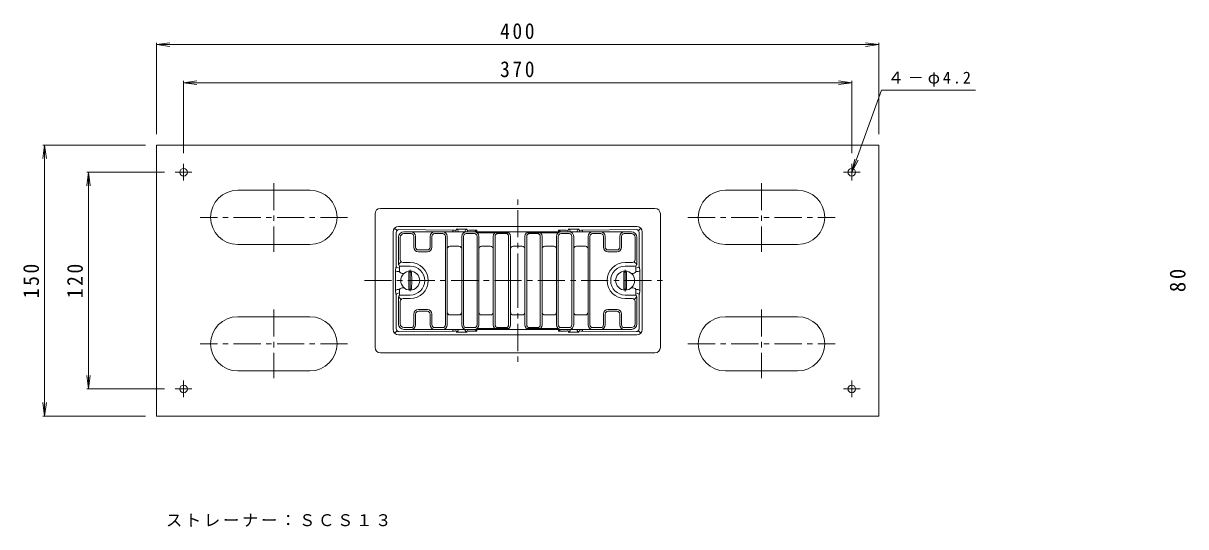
# Model space of a CAD drawing. Units: millimetres, scale not verified. Extents: x -525 to 505, y -414 to 309.
# Drawn here: x -525 to 119, y 30 to 309 of the extents above; entities that cross this region are included whole.
import ezdxf

# ---------------------------------------------------------------- set-up
doc = ezdxf.new("R2010")
doc.units = ezdxf.units.MM
doc.header["$LTSCALE"] = 3
doc.linetypes.add('CHAIN1', pattern=[8, 5, -1, 1, -1])
for name, color, linetype, lineweight in [('0-0_通り芯', 3, 'Continuous', 9), ('0-2_仕上', 6, 'Continuous', 9), ('0-4_その他', 7, 'Continuous', 9), ('0-5_寸法', 7, 'Continuous', 9), ('0-B', 2, 'Continuous', 9)]:
    doc.layers.add(name, color=color, linetype=linetype, lineweight=lineweight)
doc.styles.add('ＭＳ ゴシック', font='')
doc.styles.get('ＭＳ ゴシック').set_extended_font_data('MS Gothic')

msp = doc.modelspace()

# ---------------------------------------------------------------- linework, layer by layer
at = {"layer": '0-0_通り芯'}
for p, q in [((-326.85, 206.262), (-250.85, 206.262)), ((-174.85, 206.262), (-250.85, 206.262)), ((-329.85, 203.262), (-329.85, 166.262)), ((-171.85, 203.262), (-171.85, 166.262)), ((-319.85, 193.262), (-319.85, 166.262)), ((-318.797, 195.193), (-317.842, 194.223)), ((-316.85, 196.262), (-250.85, 196.262)), ((-316.574, 194.486), (-286.828, 194.282)), ((-285.85, 194.282), (-286.828, 194.282)), ((-286.828, 193.262), (-286.828, 194.282)), ((-284.455, 194.493), (-285.031, 194.185)), ((-284.85, 194.817), (-278.85, 194.817)), ((-284.85, 193.262), (-284.85, 193.282)), ((-283.85, 193.262), (-283.85, 193.817)), ((-279.85, 193.262), (-279.85, 193.817)), ((-279.283, 194.514), (-278.679, 194.19)), ((-278.85, 193.262), (-278.85, 193.282)), ((-273.418, 194.282), (-277.85, 194.282)), ((-273.418, 194.282), (-273.441, 193.262)), ((-184.85, 196.262), (-250.85, 196.262)), ((-228.282, 194.282), (-223.85, 194.282)), ((-228.282, 194.282), (-228.26, 193.262)), ((-222.417, 194.514), (-223.021, 194.19)), ((-216.85, 194.817), (-222.85, 194.817)), ((-222.85, 193.262), (-222.85, 193.282)), ((-221.85, 193.262), (-221.85, 193.817)), ((-217.85, 193.262), (-217.85, 193.817)), ((-217.245, 194.493), (-216.669, 194.185)), ((-216.85, 193.262), (-216.85, 193.282)), ((-215.85, 194.282), (-214.872, 194.282)), ((-185.127, 194.486), (-214.872, 194.282)), ((-214.872, 193.262), (-214.872, 194.282)), ((-182.903, 195.193), (-183.858, 194.223)), ((-181.85, 193.262), (-181.85, 166.262)), ((-318.084, 192.986), (-318.084, 174.262)), ((-255.775, 192.762), (-273.451, 192.762)), ((-245.925, 192.762), (-228.249, 192.762)), ((-183.616, 192.986), (-183.616, 174.262)), ((-318.561, 172.262), (-318.084, 174.262)), ((-183.14, 172.262), (-183.616, 174.262)), ((-318.561, 166.262), (-318.561, 172.262)), ((-317.561, 171.262), (-316.325, 171.262)), ((-317.084, 173.262), (-316.85, 173.262)), ((-184.14, 171.262), (-185.375, 171.262)), ((-184.616, 173.262), (-184.85, 173.262)), ((-183.14, 166.262), (-183.14, 172.262)), ((-329.85, 129.262), (-329.85, 166.262)), ((-319.85, 139.262), (-319.85, 166.262)), ((-318.561, 166.262), (-318.561, 160.262)), ((-317.561, 161.262), (-316.325, 161.262)), ((-184.14, 161.262), (-185.375, 161.262)), ((-183.14, 166.262), (-183.14, 160.262)), ((-181.85, 139.262), (-181.85, 166.262)), ((-171.85, 129.262), (-171.85, 166.262)), ((-318.561, 160.262), (-318.084, 158.262)), ((-318.084, 139.539), (-318.084, 158.262)), ((-317.084, 159.262), (-316.85, 159.262)), ((-184.616, 159.262), (-184.85, 159.262)), ((-183.14, 160.262), (-183.616, 158.262)), ((-183.616, 139.539), (-183.616, 158.262)), ((-318.797, 137.332), (-317.842, 138.302)), ((-316.85, 136.262), (-250.85, 136.262)), ((-316.574, 138.039), (-286.828, 138.243)), ((-286.828, 139.262), (-286.828, 138.243)), ((-285.85, 138.243), (-286.828, 138.243)), ((-284.455, 138.032), (-285.031, 138.339)), ((-284.85, 139.262), (-284.85, 139.243)), ((-284.85, 137.708), (-278.85, 137.708)), ((-283.85, 139.262), (-283.85, 138.708)), ((-279.85, 139.262), (-279.85, 138.708)), ((-279.283, 138.011), (-278.679, 138.334)), ((-278.85, 139.262), (-278.85, 139.243)), ((-273.418, 138.243), (-277.85, 138.243)), ((-255.775, 139.762), (-273.451, 139.762)), ((-273.418, 138.243), (-273.441, 139.262)), ((-184.85, 136.262), (-250.85, 136.262)), ((-245.925, 139.762), (-228.249, 139.762)), ((-228.282, 138.243), (-228.26, 139.262)), ((-228.282, 138.243), (-223.85, 138.243)), ((-222.417, 138.011), (-223.021, 138.334)), ((-222.85, 139.262), (-222.85, 139.243)), ((-216.85, 137.708), (-222.85, 137.708)), ((-221.85, 139.262), (-221.85, 138.708)), ((-217.85, 139.262), (-217.85, 138.708)), ((-217.245, 138.032), (-216.669, 138.339)), ((-216.85, 139.262), (-216.85, 139.243)), ((-215.85, 138.243), (-214.872, 138.243)), ((-214.872, 139.262), (-214.872, 138.243)), ((-185.127, 138.039), (-214.872, 138.243)), ((-182.903, 137.332), (-183.858, 138.302)), ((-326.85, 126.262), (-250.85, 126.262)), ((-174.85, 126.262), (-250.85, 126.262))]:
    msp.add_line(p, q, dxfattribs=at)
at = {"layer": '0-0_通り芯', "linetype": 'CHAIN1'}
for p, q in [((-250.85, 166.262), (-250.85, 211.566)), ((-310.35, 172.284), (-310.35, 166.262)), ((-191.35, 172.226), (-191.35, 166.262)), ((-335.693, 166.262), (-167.729, 166.262)), ((-310.35, 160.407), (-310.35, 166.262)), ((-250.85, 166.262), (-250.85, 120.191)), ((-191.35, 160.284), (-191.35, 166.262))]:
    msp.add_line(p, q, dxfattribs=at)
at = {"layer": '0-0_通り芯'}
for centre, radius, start, end in [((-326.85, 203.262), 3, 90, 180), ((-174.85, 203.262), 3, 0, 90), ((-316.85, 193.262), 3, 90, 180), ((-316.584, 192.986), 1.5, 89.60683, 180), ((-285.85, 193.282), 1, 0, 90), ((-284.85, 193.817), 1, 0, 90), ((-278.85, 193.817), 1, 90, 180), ((-277.85, 193.282), 1, 90, 180), ((-250.85, 166.262), 35.978, 128.84946, 131.37024), ((-250.85, 166.262), 35.978, 48.62976, 51.15054), ((-223.85, 193.282), 1, 0, 90), ((-222.85, 193.817), 1, 0, 90), ((-216.85, 193.817), 1, 90, 180), ((-215.85, 193.282), 1, 90, 180), ((-185.116, 192.986), 1.5, 0, 90.39317), ((-184.85, 193.262), 3, 0, 90), ((-317.084, 174.262), 1, 180, 270), ((-184.616, 174.262), 1, 270, 0), ((-317.561, 172.262), 1, 180, 270), ((-184.14, 172.262), 1, 270, 0), ((-317.561, 160.262), 1, 90, 180), ((-184.14, 160.262), 1, 0, 90), ((-317.084, 158.262), 1, 90, 180), ((-184.616, 158.262), 1, 0, 90), ((-316.85, 139.262), 3, 180, 270), ((-316.584, 139.539), 1.5, 180, 270.39317), ((-285.85, 139.243), 1, 270, 0), ((-284.85, 138.708), 1, 270, 0), ((-278.85, 138.708), 1, 180, 270), ((-277.85, 139.243), 1, 178.87108, 270), ((-250.85, 166.262), 35.978, 228.62976, 231.15054), ((-250.85, 166.262), 35.978, 308.84946, 311.37024), ((-223.85, 139.243), 1, 270, 0), ((-222.85, 138.708), 1, 270, 0), ((-216.85, 138.708), 1, 180, 270), ((-215.85, 139.243), 1, 180, 270), ((-185.116, 139.539), 1.5, 269.60683, 0), ((-184.85, 139.262), 3, 270, 0), ((-326.85, 129.262), 3, 180, 270), ((-174.85, 129.262), 3, 270, 0)]:
    msp.add_arc(centre, radius, start, end, dxfattribs=at)
at = {"layer": '0-2_仕上'}
for p, q in [((-250.85, 193.262), (-313.85, 193.262)), ((-250.85, 193.262), (-187.85, 193.262)), ((-316.85, 175.616), (-316.85, 190.262)), ((-315.85, 177.762), (-315.85, 190.262)), ((-309.85, 192.262), (-313.85, 192.262)), ((-308.35, 190.762), (-308.35, 184.762)), ((-307.35, 184.762), (-307.35, 190.762)), ((-299.35, 184.762), (-299.35, 190.762)), ((-298.35, 190.762), (-298.35, 184.762)), ((-292.35, 192.262), (-296.85, 192.262)), ((-290.85, 190.762), (-290.85, 166.262)), ((-289.85, 166.262), (-289.85, 190.762)), ((-281.85, 190.762), (-281.85, 166.262)), ((-280.85, 190.762), (-280.85, 166.262)), ((-274.85, 192.262), (-279.35, 192.262)), ((-273.35, 190.762), (-273.35, 166.262)), ((-272.35, 190.762), (-272.35, 166.262)), ((-264.35, 190.762), (-264.35, 166.262)), ((-263.35, 190.762), (-263.35, 166.262)), ((-257.35, 192.262), (-261.85, 192.262)), ((-255.85, 190.762), (-255.85, 166.262)), ((-254.85, 190.762), (-254.85, 166.262)), ((-246.85, 190.762), (-246.85, 166.262)), ((-245.85, 190.762), (-245.85, 166.262)), ((-244.35, 192.262), (-239.85, 192.262)), ((-238.35, 190.762), (-238.35, 166.262)), ((-237.35, 190.762), (-237.35, 166.262)), ((-229.35, 190.762), (-229.35, 166.262)), ((-228.35, 190.762), (-228.35, 166.262)), ((-226.85, 192.262), (-222.35, 192.262)), ((-220.85, 190.762), (-220.85, 166.262)), ((-219.85, 190.762), (-219.85, 166.262)), ((-211.85, 166.262), (-211.85, 190.762)), ((-210.85, 190.762), (-210.85, 166.262)), ((-209.35, 192.262), (-204.85, 192.262)), ((-203.35, 190.762), (-203.35, 184.762)), ((-202.35, 184.762), (-202.35, 190.762)), ((-194.35, 184.762), (-194.35, 190.762)), ((-193.35, 190.762), (-193.35, 184.762)), ((-191.85, 192.262), (-187.85, 192.262)), ((-185.85, 177.762), (-185.85, 190.262)), ((-184.85, 175.472), (-184.85, 190.262)), ((-300.85, 183.262), (-305.85, 183.262)), ((-300.85, 182.262), (-305.85, 182.262)), ((-283.35, 185.262), (-288.35, 185.262)), ((-265.85, 185.262), (-270.85, 185.262)), ((-250.85, 185.262), (-253.35, 185.262)), ((-250.85, 185.262), (-248.35, 185.262)), ((-235.85, 185.262), (-230.85, 185.262)), ((-218.35, 185.262), (-213.35, 185.262)), ((-200.85, 183.262), (-195.85, 183.262)), ((-200.85, 182.262), (-195.85, 182.262)), ((-316.816, 175.297), (-315.411, 176.702)), ((-316.692, 174.946), (-316.35, 174.262)), ((-316.35, 171.762), (-316.35, 174.262)), ((-310.35, 174.262), (-316.35, 174.262)), ((-314.35, 176.262), (-310.35, 176.262)), ((-187.35, 176.262), (-191.35, 176.262)), ((-191.35, 174.262), (-185.35, 174.262)), ((-184.885, 175.297), (-186.289, 176.702)), ((-185.008, 174.946), (-185.35, 174.262)), ((-185.35, 171.762), (-185.35, 174.262)), ((-314.85, 170.262), (-313.75, 170.262)), ((-186.85, 170.262), (-187.95, 170.262)), ((-314.85, 162.262), (-313.75, 162.262)), ((-290.85, 141.762), (-290.85, 166.262)), ((-289.85, 166.262), (-289.85, 141.762)), ((-281.85, 141.762), (-281.85, 166.262)), ((-280.85, 141.762), (-280.85, 166.262)), ((-273.35, 141.762), (-273.35, 166.262)), ((-272.35, 141.762), (-272.35, 166.262)), ((-264.35, 141.762), (-264.35, 166.262)), ((-263.35, 141.762), (-263.35, 166.262)), ((-255.85, 141.762), (-255.85, 166.262)), ((-254.85, 141.762), (-254.85, 166.262)), ((-246.85, 141.762), (-246.85, 166.262)), ((-245.85, 141.762), (-245.85, 166.262)), ((-238.35, 141.762), (-238.35, 166.262)), ((-237.35, 141.762), (-237.35, 166.262)), ((-229.35, 141.762), (-229.35, 166.262)), ((-228.35, 141.762), (-228.35, 166.262)), ((-220.85, 141.762), (-220.85, 166.262)), ((-219.85, 141.762), (-219.85, 166.262)), ((-211.85, 166.262), (-211.85, 141.762)), ((-210.85, 141.762), (-210.85, 166.262)), ((-186.85, 162.262), (-187.95, 162.262)), ((-316.85, 156.908), (-316.85, 142.262)), ((-316.816, 157.228), (-315.411, 155.823)), ((-316.692, 157.579), (-316.35, 158.262)), ((-316.35, 160.762), (-316.35, 158.262)), ((-310.35, 158.262), (-316.35, 158.262)), ((-315.85, 154.762), (-315.85, 142.262)), ((-314.35, 156.262), (-310.35, 156.262)), ((-191.35, 158.262), (-185.35, 158.262)), ((-187.35, 156.262), (-191.35, 156.262)), ((-184.885, 157.228), (-186.289, 155.823)), ((-185.85, 154.762), (-185.85, 142.262)), ((-185.35, 160.762), (-185.35, 158.262)), ((-185.008, 157.579), (-185.35, 158.262)), ((-184.85, 157.052), (-184.85, 142.262)), ((-300.85, 150.262), (-305.85, 150.262)), ((-300.85, 149.262), (-305.85, 149.262)), ((-200.85, 150.262), (-195.85, 150.262)), ((-200.85, 149.262), (-195.85, 149.262)), ((-308.35, 141.762), (-308.35, 147.762)), ((-307.35, 147.762), (-307.35, 141.762)), ((-299.35, 147.762), (-299.35, 141.762)), ((-298.35, 141.762), (-298.35, 147.762)), ((-283.35, 147.262), (-288.35, 147.262)), ((-265.85, 147.262), (-270.85, 147.262)), ((-250.85, 147.262), (-253.35, 147.262)), ((-250.85, 147.262), (-248.35, 147.262)), ((-235.85, 147.262), (-230.85, 147.262)), ((-218.35, 147.262), (-213.35, 147.262)), ((-203.35, 141.762), (-203.35, 147.762)), ((-202.35, 147.762), (-202.35, 141.762)), ((-194.35, 147.762), (-194.35, 141.762)), ((-193.35, 141.762), (-193.35, 147.762)), ((-309.85, 140.262), (-313.85, 140.262)), ((-250.85, 139.262), (-313.85, 139.262)), ((-292.35, 140.262), (-296.85, 140.262)), ((-274.85, 140.262), (-279.35, 140.262)), ((-257.35, 140.262), (-261.85, 140.262)), ((-250.85, 139.262), (-187.85, 139.262)), ((-244.35, 140.262), (-239.85, 140.262)), ((-226.85, 140.262), (-222.35, 140.262)), ((-209.35, 140.262), (-204.85, 140.262)), ((-191.85, 140.262), (-187.85, 140.262))]:
    msp.add_line(p, q, dxfattribs=at)
at = {"layer": '0-2_仕上', "color": 4}
for p, q in [((-311.078, 170.956), (-311.16, 166.262)), ((-309.622, 170.956), (-309.54, 166.262)), ((-192.079, 170.956), (-192.16, 166.262)), ((-190.622, 170.956), (-190.54, 166.262)), ((-311.078, 161.568), (-311.16, 166.262)), ((-309.622, 161.568), (-309.54, 166.262)), ((-192.079, 161.568), (-192.16, 166.262)), ((-190.622, 161.568), (-190.54, 166.262))]:
    msp.add_line(p, q, dxfattribs=at)
for centre in [(-310.35, 166.262), (-191.35, 166.262)]:
    msp.add_circle(centre, 5.25, dxfattribs=at)
at = {"layer": '0-2_仕上'}
for centre, radius, start, end in [((-313.85, 190.262), 3, 90, 180), ((-309.85, 190.762), 2.5, 0, 90), ((-296.85, 190.762), 2.5, 90, 180), ((-292.35, 190.762), 2.5, 0, 90), ((-279.35, 190.762), 2.5, 90, 180), ((-274.85, 190.762), 2.5, 0, 90), ((-261.85, 190.762), 2.5, 90, 180), ((-257.35, 190.762), 2.5, 0, 90), ((-244.35, 190.762), 2.5, 90, 180), ((-239.85, 190.762), 2.5, 0, 90), ((-226.85, 190.762), 2.5, 90, 180), ((-222.35, 190.762), 2.5, 0, 90), ((-209.35, 190.762), 2.5, 90, 180), ((-204.85, 190.762), 2.5, 0, 90), ((-191.85, 190.762), 2.5, 90, 180), ((-187.85, 190.262), 3, 0, 90), ((-313.85, 190.262), 2, 90, 180), ((-309.85, 190.762), 1.5, 0, 90), ((-296.85, 190.762), 1.5, 90, 180), ((-292.35, 190.762), 1.5, 0, 90), ((-279.35, 190.762), 1.5, 90, 180), ((-274.85, 190.762), 1.5, 0, 90), ((-261.85, 190.762), 1.5, 90, 180), ((-257.35, 190.762), 1.5, 0, 90), ((-244.35, 190.762), 1.5, 90, 180), ((-239.85, 190.762), 1.5, 0, 90), ((-226.85, 190.762), 1.5, 90, 180), ((-222.35, 190.762), 1.5, 0, 90), ((-209.35, 190.762), 1.5, 90, 180), ((-204.85, 190.762), 1.5, 0, 90), ((-191.85, 190.762), 1.5, 90, 180), ((-187.85, 190.262), 2, 0, 90), ((-305.85, 184.762), 2.5, 180, 270), ((-305.85, 184.762), 1.5, 180, 270), ((-300.85, 184.762), 1.5, 270, 0), ((-300.85, 184.762), 2.5, 270, 0), ((-288.35, 183.762), 1.5, 90, 180), ((-283.35, 183.762), 1.5, 0, 90), ((-270.85, 183.762), 1.5, 90, 180), ((-265.85, 183.762), 1.5, 0, 90), ((-253.35, 183.762), 1.5, 90, 180), ((-248.35, 183.762), 1.5, 0, 90), ((-235.85, 183.762), 1.5, 90, 180), ((-230.85, 183.762), 1.5, 0, 90), ((-218.35, 183.762), 1.5, 90, 180), ((-213.35, 183.762), 1.5, 0, 90), ((-200.85, 184.762), 2.5, 180, 270), ((-200.85, 184.762), 1.5, 180, 270), ((-195.85, 184.762), 1.5, 270, 0), ((-195.85, 184.762), 2.5, 270, 0), ((-315.35, 175.616), 1.5, 180, 206.56386), ((-314.35, 177.762), 1.5, 180, 270), ((-310.35, 166.262), 10, 0, 90), ((-310.35, 166.262), 8, 0, 90), ((-191.35, 166.262), 10, 90, 180), ((-191.35, 166.262), 8, 90, 180), ((-187.35, 177.762), 1.5, 270, 0), ((-186.35, 175.616), 1.5, 333.43614, 0), ((-314.85, 171.762), 1.5, 180, 270), ((-186.85, 171.762), 1.5, 270, 0), ((-314.85, 160.762), 1.5, 90, 180), ((-310.35, 166.262), 8, 270, 0), ((-310.35, 166.262), 10, 270, 0), ((-191.35, 166.262), 10, 180, 270), ((-191.35, 166.262), 8, 180, 270), ((-186.85, 160.762), 1.5, 0, 90), ((-315.35, 156.908), 1.5, 153.43614, 180), ((-314.35, 154.762), 1.5, 90, 180), ((-187.35, 154.762), 1.5, 0, 90), ((-186.35, 156.908), 1.5, 0, 26.56386), ((-305.85, 147.762), 2.5, 90, 180), ((-305.85, 147.762), 1.5, 90, 180), ((-300.85, 147.762), 2.5, 0, 90), ((-300.85, 147.762), 1.5, 0, 90), ((-288.35, 148.762), 1.5, 180, 270), ((-283.35, 148.762), 1.5, 270, 0), ((-270.85, 148.762), 1.5, 180, 270), ((-265.85, 148.762), 1.5, 270, 0), ((-253.35, 148.762), 1.5, 180, 270), ((-248.35, 148.762), 1.5, 270, 0), ((-235.85, 148.762), 1.5, 180, 270), ((-230.85, 148.762), 1.5, 270, 0), ((-218.35, 148.762), 1.5, 180, 270), ((-213.35, 148.762), 1.5, 270, 0), ((-200.85, 147.762), 2.5, 90, 180), ((-200.85, 147.762), 1.5, 90, 180), ((-195.85, 147.762), 2.5, 0, 90), ((-195.85, 147.762), 1.5, 0, 90), ((-313.85, 142.262), 3, 180, 270), ((-313.85, 142.262), 2, 180, 270), ((-309.85, 141.762), 1.5, 270, 0), ((-309.85, 141.762), 2.5, 270, 0), ((-296.85, 141.762), 2.5, 180, 270), ((-296.85, 141.762), 1.5, 180, 270), ((-292.35, 141.762), 1.5, 270, 0), ((-292.35, 141.762), 2.5, 270, 0), ((-279.35, 141.762), 2.5, 180, 270), ((-279.35, 141.762), 1.5, 180, 270), ((-274.85, 141.762), 1.5, 270, 0), ((-274.85, 141.762), 2.5, 270, 0), ((-261.85, 141.762), 2.5, 180, 270), ((-261.85, 141.762), 1.5, 180, 270), ((-257.35, 141.762), 1.5, 270, 0), ((-257.35, 141.762), 2.5, 270, 0), ((-244.35, 141.762), 2.5, 180, 270), ((-244.35, 141.762), 1.5, 180, 270), ((-239.85, 141.762), 1.5, 270, 0), ((-239.85, 141.762), 2.5, 270, 0), ((-226.85, 141.762), 2.5, 180, 270), ((-226.85, 141.762), 1.5, 180, 270), ((-222.35, 141.762), 1.5, 270, 0), ((-222.35, 141.762), 2.5, 270, 0), ((-209.35, 141.762), 2.5, 180, 270), ((-209.35, 141.762), 1.5, 180, 270), ((-204.85, 141.762), 1.5, 270, 0), ((-204.85, 141.762), 2.5, 270, 0), ((-191.85, 141.762), 2.5, 180, 270), ((-191.85, 141.762), 1.5, 180, 270), ((-187.85, 142.262), 3, 270, 0), ((-187.85, 142.262), 2, 270, 0)]:
    msp.add_arc(centre, radius, start, end, dxfattribs=at)
at = {"layer": '0-2_仕上', "color": 4}
for centre, start, end in [((-310.35, 166.262), 81.17793, 98.81908), ((-191.35, 166.262), 81.18092, 98.82207), ((-310.35, 166.262), 261.18092, 278.82227), ((-191.35, 166.262), 261.17773, 278.81908)]:
    msp.add_arc(centre, 4.75, start, end, dxfattribs=at)
at = {"layer": '0-4_その他'}
for p, q in [((-450.85, 296.925), (-443.414, 297.904)), ((-450.85, 297.904), (-450.85, 247.262)), ((-450.85, 296.925), (-50.85, 296.925)), ((-450.85, 296.925), (-443.414, 295.946)), ((-50.85, 296.925), (-58.286, 297.904)), ((-50.85, 296.925), (-58.286, 295.946)), ((-50.85, 297.904), (-50.85, 247.262)), ((-435.85, 275.807), (-428.414, 276.786)), ((-435.85, 276.786), (-435.85, 236.876)), ((-65.85, 275.807), (-73.286, 276.786)), ((-65.85, 276.786), (-65.85, 236.876)), ((-435.85, 275.807), (-65.85, 275.807)), ((-435.85, 275.807), (-428.414, 274.828)), ((-65.85, 275.807), (-73.286, 274.828)), ((-512.784, 241.262), (-513.763, 233.826)), ((-513.684, 241.262), (-456.85, 241.262)), ((-512.784, 91.262), (-512.784, 241.262)), ((-512.784, 241.262), (-511.806, 233.826)), ((-488.487, 226.262), (-489.466, 218.826)), ((-489.387, 226.262), (-446.464, 226.262)), ((-488.487, 106.262), (-488.487, 226.262)), ((-488.487, 226.262), (-487.509, 218.826)), ((-488.487, 106.262), (-489.466, 113.698)), ((-488.487, 106.262), (-487.509, 113.698)), ((-489.387, 106.262), (-446.464, 106.262)), ((-512.784, 91.262), (-513.763, 98.698)), ((-512.784, 91.262), (-511.806, 98.698)), ((-513.684, 91.262), (-456.85, 91.262))]:
    msp.add_line(p, q, dxfattribs=at)
at = {"layer": '0-5_寸法'}
for p, q in [((-65.85, 226.262), (-49.324, 271.667)), ((-49.324, 271.667), (2.556, 271.667)), ((-65.85, 226.262), (-64.227, 233.584)), ((-65.85, 226.262), (-62.387, 232.915))]:
    msp.add_line(p, q, dxfattribs=at)
at = {"layer": '0-B'}
for p, q in [((-450.85, 241.262), (-50.85, 241.262)), ((-450.85, 241.262), (-450.85, 91.262)), ((-365.85, 216.262), (-405.85, 216.262)), ((-135.85, 216.262), (-95.85, 216.262)), ((-365.85, 186.262), (-405.85, 186.262)), ((-135.85, 186.262), (-95.85, 186.262)), ((-365.85, 146.262), (-405.85, 146.262)), ((-135.85, 146.262), (-95.85, 146.262)), ((-365.85, 116.262), (-405.85, 116.262)), ((-135.85, 116.262), (-95.85, 116.262))]:
    msp.add_line(p, q, dxfattribs=at)
at = {"layer": '0-B', "linetype": 'CHAIN1'}
for p, q in [((-431.236, 226.262), (-440.464, 226.262)), ((-435.85, 230.876), (-435.85, 221.648)), ((-70.464, 226.262), (-61.236, 226.262)), ((-65.85, 230.876), (-65.85, 221.648)), ((-385.85, 220.272), (-385.85, 182.252)), ((-115.85, 220.272), (-115.85, 182.252)), ((-345.115, 201.262), (-426.586, 201.262)), ((-156.586, 201.262), (-75.114, 201.262)), ((-385.85, 150.272), (-385.85, 112.252)), ((-115.85, 150.272), (-115.85, 112.252)), ((-345.115, 131.262), (-426.586, 131.262)), ((-156.586, 131.262), (-75.114, 131.262)), ((-435.85, 101.649), (-435.85, 110.876)), ((-65.85, 101.649), (-65.85, 110.876)), ((-431.236, 106.262), (-440.464, 106.262)), ((-70.464, 106.262), (-61.236, 106.262))]:
    msp.add_line(p, q, dxfattribs=at)
at = {"layer": '0-B'}
msp.add_lwpolyline([(-50.85, 241.262), (-50.85, 91.262), (-450.85, 91.262)], dxfattribs=at)
for centre in [(-435.85, 226.262), (-65.85, 226.262), (-435.85, 106.262), (-65.85, 106.262)]:
    msp.add_circle(centre, 2.1, dxfattribs=at)
for centre, start, end in [((-405.85, 201.262), 90, 270), ((-365.85, 201.262), 270, 90), ((-135.85, 201.262), 90, 270), ((-95.85, 201.262), 270, 90), ((-405.85, 131.262), 90, 270), ((-365.85, 131.262), 270, 90), ((-135.85, 131.262), 90, 270), ((-95.85, 131.262), 270, 90)]:
    msp.add_arc(centre, 15, start, end, dxfattribs=at)

# ---------------------------------------------------------------- texts
at = {"layer": '0-4_その他', "color": 2, "char_height": 8.798, "attachment_point": 7, "style": 'ＭＳ ゴシック'}
for s, insert in [('\\T1.27;\\W0.9;400', (-260.6, 299.925)), ('\\T1.27;\\W0.9;370', (-260.6, 278.807))]:
    msp.add_mtext(s, dxfattribs=dict(at, insert=insert))
at = {"layer": '0-4_その他', "color": 2, "char_height": 8.798, "attachment_point": 7, "rotation": 90, "style": 'ＭＳ ゴシック'}
for s, insert in [('\\T1.27;\\W0.9;150', (-515.784, 156.512)), ('\\T1.27;\\W0.9;120', (-491.487, 156.512)), ('\\T1.27;\\W0.95;80', (119.056, 159.887))]:
    msp.add_mtext(s, dxfattribs=dict(at, insert=insert))
at = {"layer": '0-5_寸法', "char_height": 6.598, "attachment_point": 7, "style": 'ＭＳ ゴシック'}
for s, insert in [('\\T1.23;４－φ4.2', (-45.951, 273.587)), ('\\T1.17;ストレーナー：ＳＣＳ１３', (-445.609, 29.973))]:
    msp.add_mtext(s, dxfattribs=dict(at, insert=insert))

doc.saveas('drawing.dxf')
